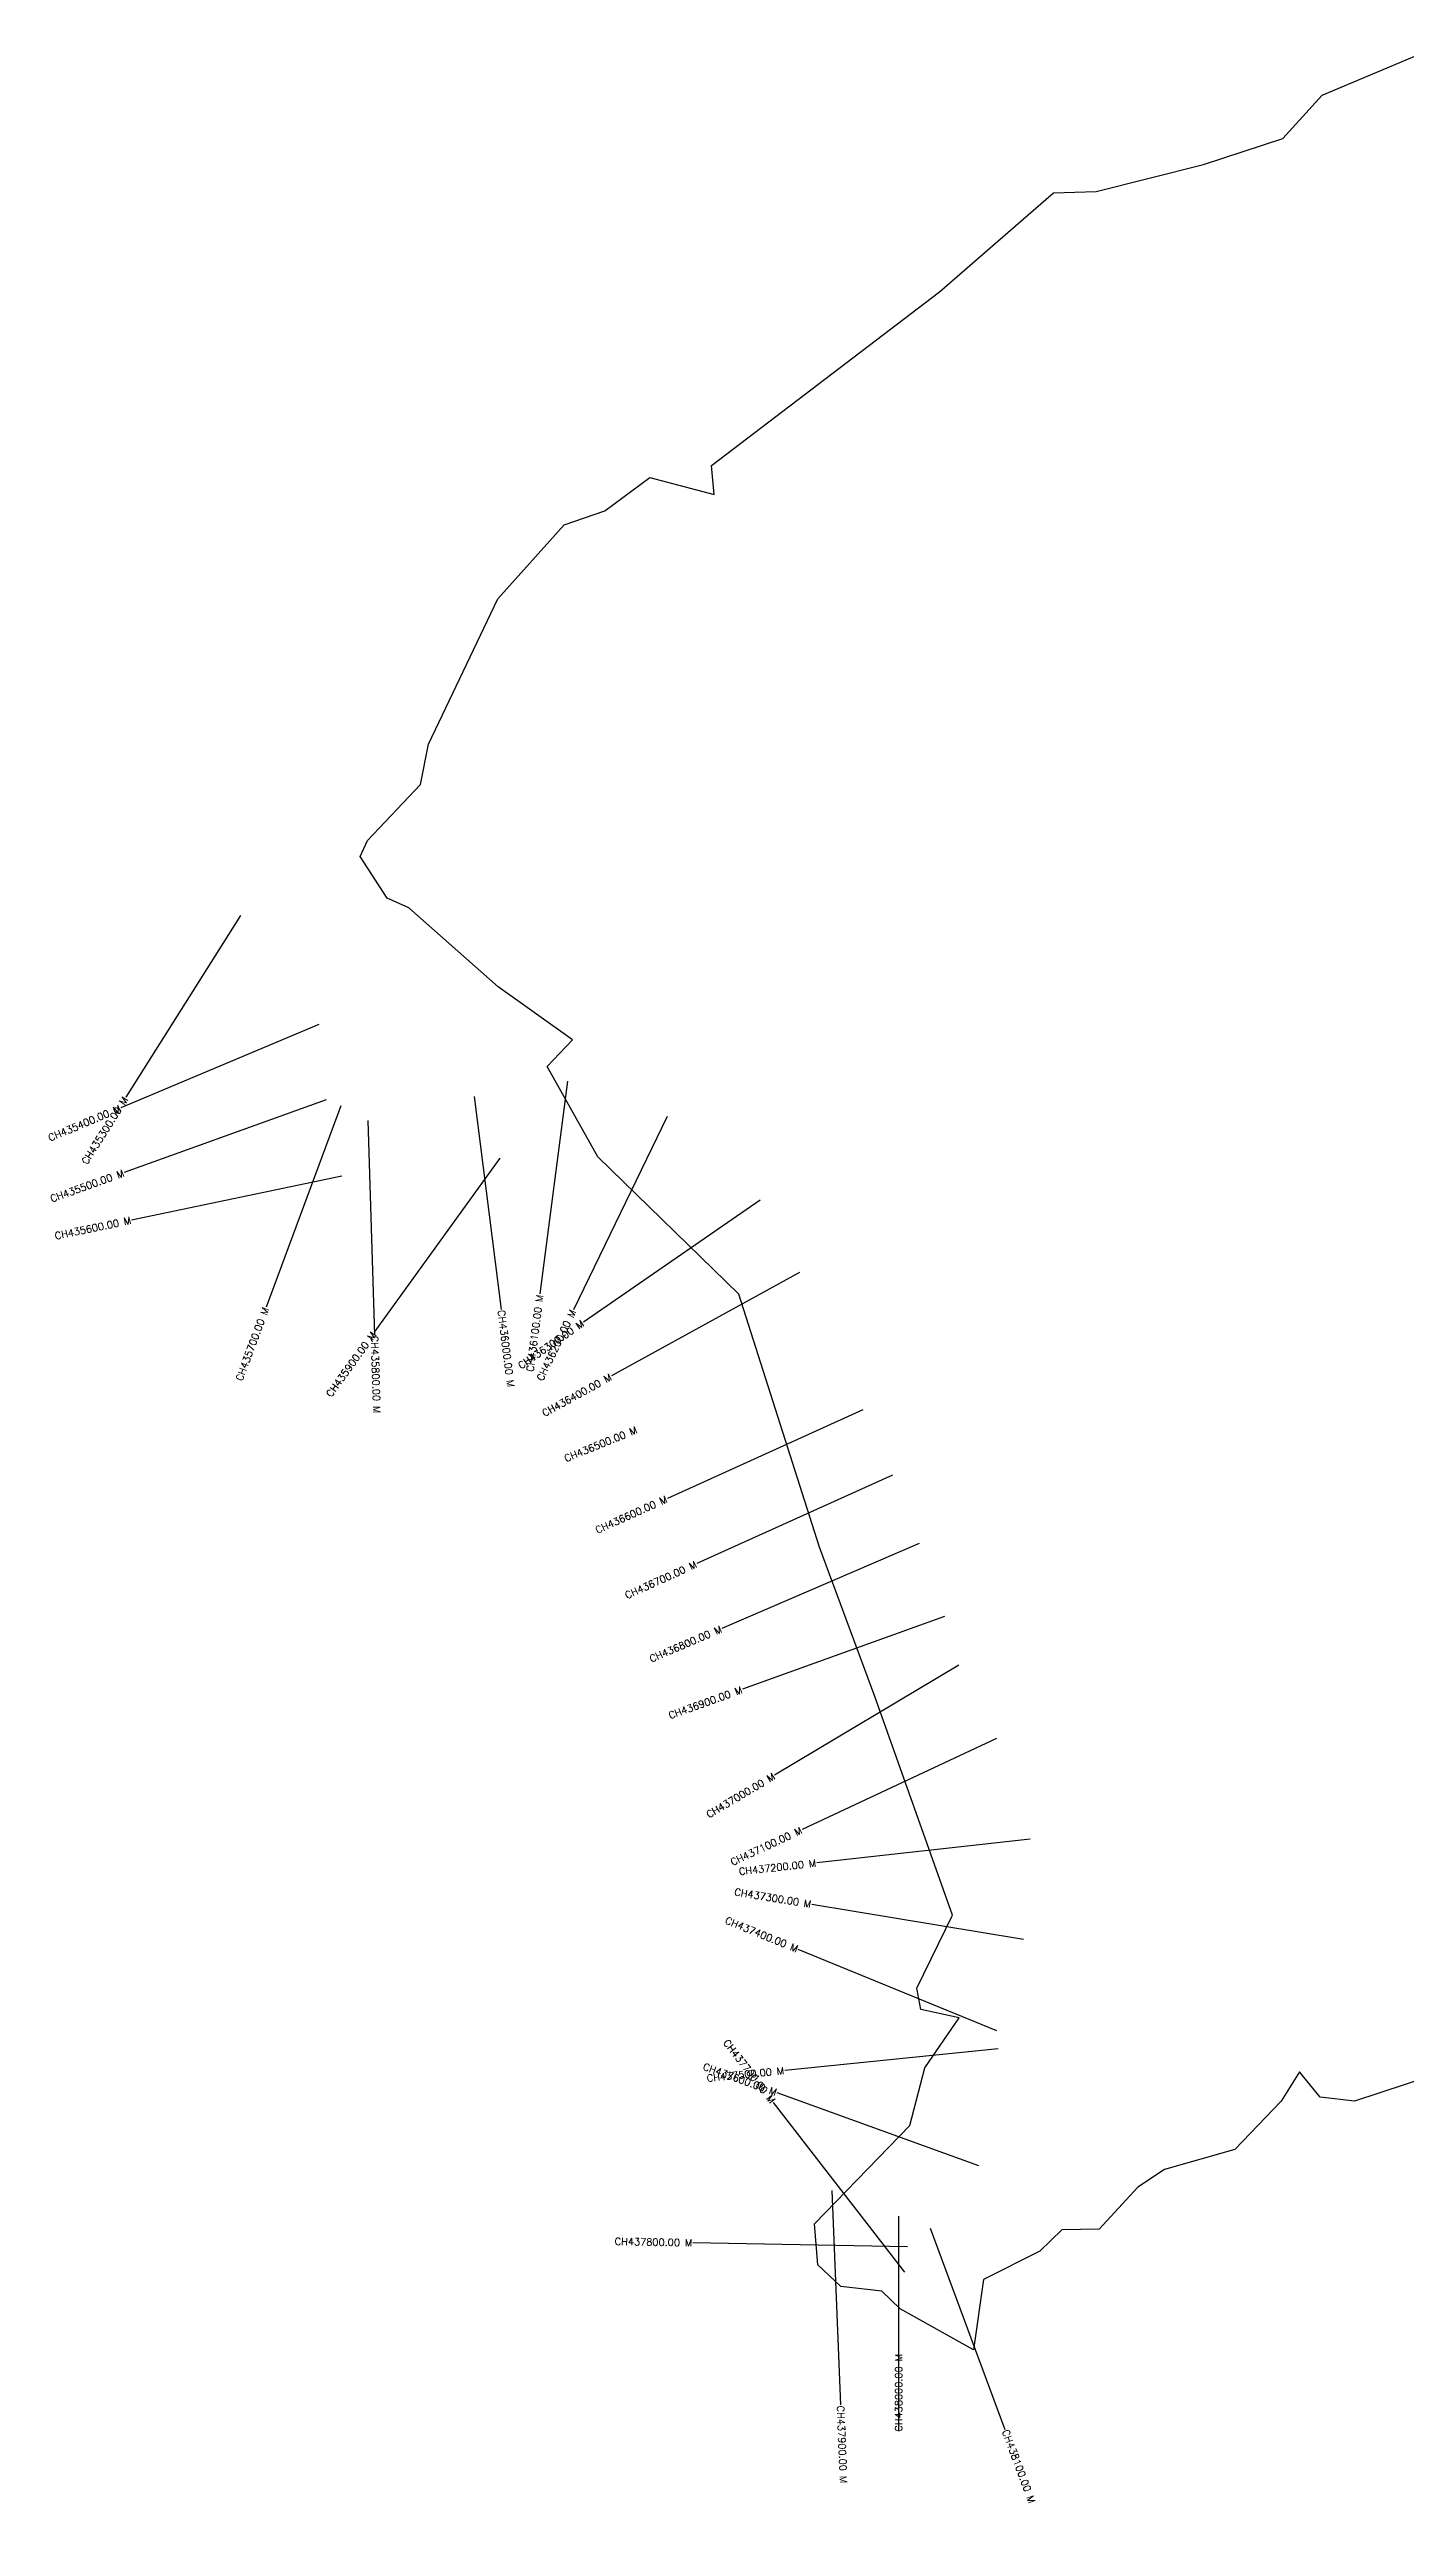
# Model space of a CAD drawing. Header units: metres. Extents: x 308660 to 313706, y 1921237 to 1925003.
# Drawn here: x 308660 to 310556, y 1921237 to 1924667 of the extents above; entities that cross this region are included whole.
import ezdxf
from ezdxf.enums import TextEntityAlignment as Align

# ---------------------------------------------------------------- set-up
doc = ezdxf.new("R2010")
doc.units = ezdxf.units.M
for name, color, linetype in [('CS', 134, 'Continuous'), ('CSMark', 6, 'Continuous'), ('village', 3, 'Continuous')]:
    doc.layers.add(name, color=color, linetype=linetype)
doc.styles.get("Standard").update_dxf_attribs({"font": 'simplex.shx'})

msp = doc.modelspace()

# ---------------------------------------------------------------- linework, layer by layer
at = {"layer": 'CS'}
for p, q in [((308926.9, 1923455.8), (308766.9, 1923202)), ((309036.3, 1923303.5), (308759.9, 1923187)), ((309384.1, 1923224.3), (309345.5, 1922926.8)), ((309046.9, 1923198.4), (308764.7, 1923096.7)), ((309067.3, 1923189.8), (308962.9, 1922908.6)), ((309253.7, 1923202.9), (309291.3, 1922905.3)), ((309104.8, 1923169.2), (309114.3, 1922869.4)), ((309523.1, 1923174.9), (309392.5, 1922904.9)), ((309289.6, 1923116.5), (309114, 1922873.3)), ((309068.5, 1923091.3), (308774.8, 1923030.1)), ((309653.3, 1923058), (309406.4, 1922887.5)), ((309708.2, 1922957), (309445.4, 1922812.2)), ((309796.8, 1922764.8), (309523.5, 1922641.2)), ((309838, 1922673.8), (309564.8, 1922550)), ((309875.4, 1922578.1), (309599.8, 1922459.5)), ((309911, 1922475.9), (309628.7, 1922374.3)), ((309931, 1922407.8), (309673.3, 1922254.2)), ((309983.5, 1922305.6), (309711.8, 1922178.4)), ((310030.5, 1922164.8), (309732.3, 1922131.6)), ((310021.4, 1922024.8), (309725.4, 1922073.6)), ((309984, 1921896.8), (309706.4, 1922010.6)), ((309986, 1921871.8), (309687.5, 1921841.6)), ((309958.9, 1921708.2), (309676.8, 1921810.4)), ((309855.5, 1921559.4), (309671.8, 1921796.6)), ((309753.5, 1921673.8), (309765.5, 1921374.1)), ((309846.7, 1921637.7), (309846.7, 1921337.7)), ((309859.3, 1921595.2), (309559.3, 1921600.7)), ((309890.9, 1921621), (309995.3, 1921339.8))]:
    msp.add_line(p, q, dxfattribs=at)
at = {"layer": 'village', "color": 3, "true_color": 0x00ff00}
msp.add_polyline3d([(310592.7, 1921834.7, 0), (310483.5, 1921798.7, 0), (310435.9, 1921804, 0), (310406.9, 1921839.8, 0), (310381.3, 1921798.6, 0), (310316.3, 1921731, 0), (310218, 1921703, 0), (310180.7, 1921678.2, 0), (310127, 1921619.8, 0), (310074.8, 1921619, 0), (310044.1, 1921589, 0), (309965.2, 1921549.2, 0), (309951.3, 1921451.2, 0), (309849, 1921508.4, 0), (309823.2, 1921533.1, 0), (309765.7, 1921539.4, 0), (309734, 1921569.8, 0), (309729.1, 1921627.2, 0), (309862.3, 1921764.6, 0), (309883.1, 1921845.1, 0), (309931.1, 1921915.2, 0), (309877.9, 1921926.9, 0), (309872.2, 1921956.6, 0), (309921.8, 1922058.4, 0), (309813.6, 1922364.4, 0), (309736, 1922572.8, 0), (309623.4, 1922926.7, 0), (309426.2, 1923118.6, 0), (309355.5, 1923244.9, 0), (309390.8, 1923282, 0), (309287.2, 1923355.9, 0), (309162.4, 1923466.4, 0), (309131.8, 1923480.1, 0), (309094.2, 1923538.3, 0), (309104.5, 1923560.6, 0), (309178.8, 1923639.1, 0), (309189.9, 1923695.4, 0), (309286.6, 1923898.4, 0), (309379.4, 1924001.9, 0), (309436.1, 1924021.4, 0), (309499.1, 1924068.1, 0), (309588.8, 1924044.1, 0), (309585.4, 1924084.6, 0), (309903.7, 1924327.5, 0), (310063.3, 1924465.7, 0), (310122.5, 1924467.8, 0), (310272.7, 1924505.7, 0), (310383.4, 1924541.6, 0), (310438.5, 1924602.6, 0), (310591.5, 1924666.8, 0)], dxfattribs=at)

# ---------------------------------------------------------------- texts
at = {"layer": 'CSMark'}
for s, rotation, p in [('CH435400.00 M', 22.846, (308759, 1923186.6)), ('CH435300.00 M', 57.7709, (308766.4, 1923201.2)), ('CH435500.00 M', 19.8329, (308763.8, 1923096.3)), ('CH435600.00 M', 11.7723, (308773.9, 1923029.9)), ('CH435700.00 M', 69.6223, (308962.5, 1922907.6)), ('CH436100.00 M', 82.6048, (309345.4, 1922925.8)), ('CH436200.00 M', 64.1913, (309392.1, 1922904)), ('CH435900.00 M', 54.1766, (309113.4, 1922872.5)), ('CH436300.00 M', 34.6216, (309405.6, 1922887)), ('CH436400.00 M', 28.8569, (309444.6, 1922811.7)), ('CH436500.00 M', 22.2608, (309480.5, 1922737.5)), ('CH436600.00 M', 24.3266, (309522.5, 1922640.8)), ('CH436700.00 M', 24.3721, (309563.8, 1922549.6)), ('CH436800.00 M', 23.2856, (309598.9, 1922459.1)), ('CH436900.00 M', 19.7921, (309627.7, 1922374)), ('CH437000.00 M', 30.7966, (309672.4, 1922253.7)), ('CH437100.00 M', 25.081, (309710.9, 1922178)), ('CH437200.00 M', 6.3431, (309731.3, 1922131.5)), ('CH437300.00 M', 350.6463, (309724.4, 1922073.8)), ('CH437400.00 M', 337.7073, (309705.5, 1922011)), ('CH437700.00 M', 307.7611, (309671.2, 1921797.4)), ('CH437600.00 M', 340.0873, (309675.9, 1921810.7)), ('CH437500.00 M', 5.7707, (309686.5, 1921841.5)), ('CH437800.00 M', 358.9577, (309558.3, 1921600.7))]:
    msp.add_text(s, height=10, rotation=rotation, dxfattribs=at).set_placement(p, align=Align.MIDDLE_RIGHT)
for s, rotation, p in [('CH436000.00 M', 277.1889, (309291.4, 1922904.3)), ('CH435800.00 M', 271.8079, (309114.3, 1922868.4)), ('CH438000.00 M', 90, (309846.7, 1921336.7)), ('CH437900.00 M', 272.2915, (309765.5, 1921373.1)), ('CH438100.00 M', 290.3783, (309995.7, 1921338.9))]:
    msp.add_text(s, height=10, rotation=rotation, dxfattribs=at).set_placement(p, align=Align.MIDDLE_LEFT)

doc.saveas('drawing.dxf')
